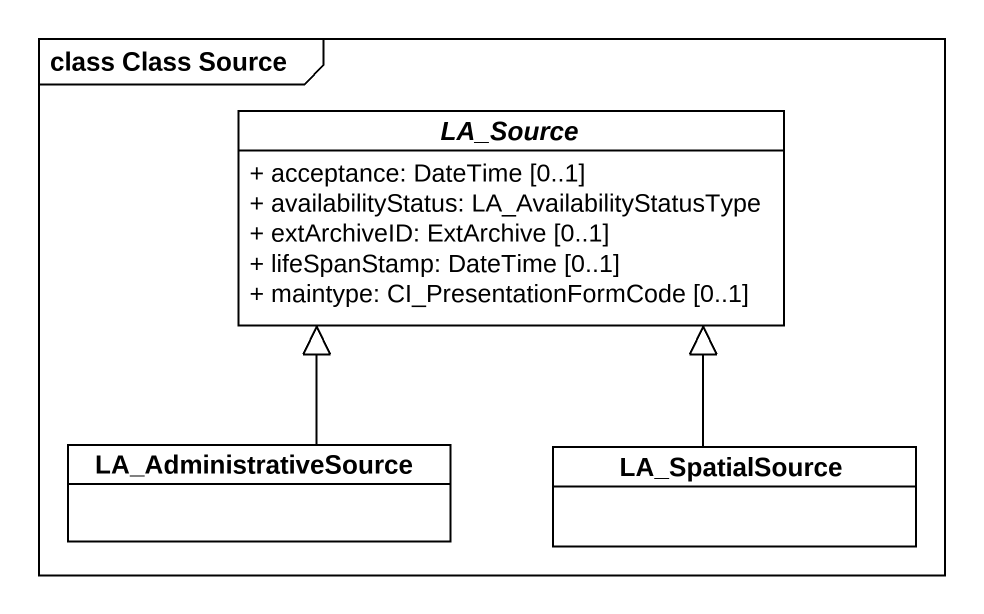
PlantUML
@startuml
mainframe class Class Source
hide circle
hide empty members
skinparam classAttributeIconSize 0
abstract class LA_Source #FFFFFF {
  + acceptance: DateTime [0..1]
  + availabilityStatus: LA_AvailabilityStatusType
  + extArchiveID: ExtArchive [0..1]
  + lifeSpanStamp: DateTime [0..1]
  + maintype: CI_PresentationFormCode [0..1]
}
class LA_AdministrativeSource #FFFFFF
class LA_SpatialSource #FFFFFF
LA_AdministrativeSource -up-|> LA_Source
LA_SpatialSource -up-|> LA_Source
@enduml
